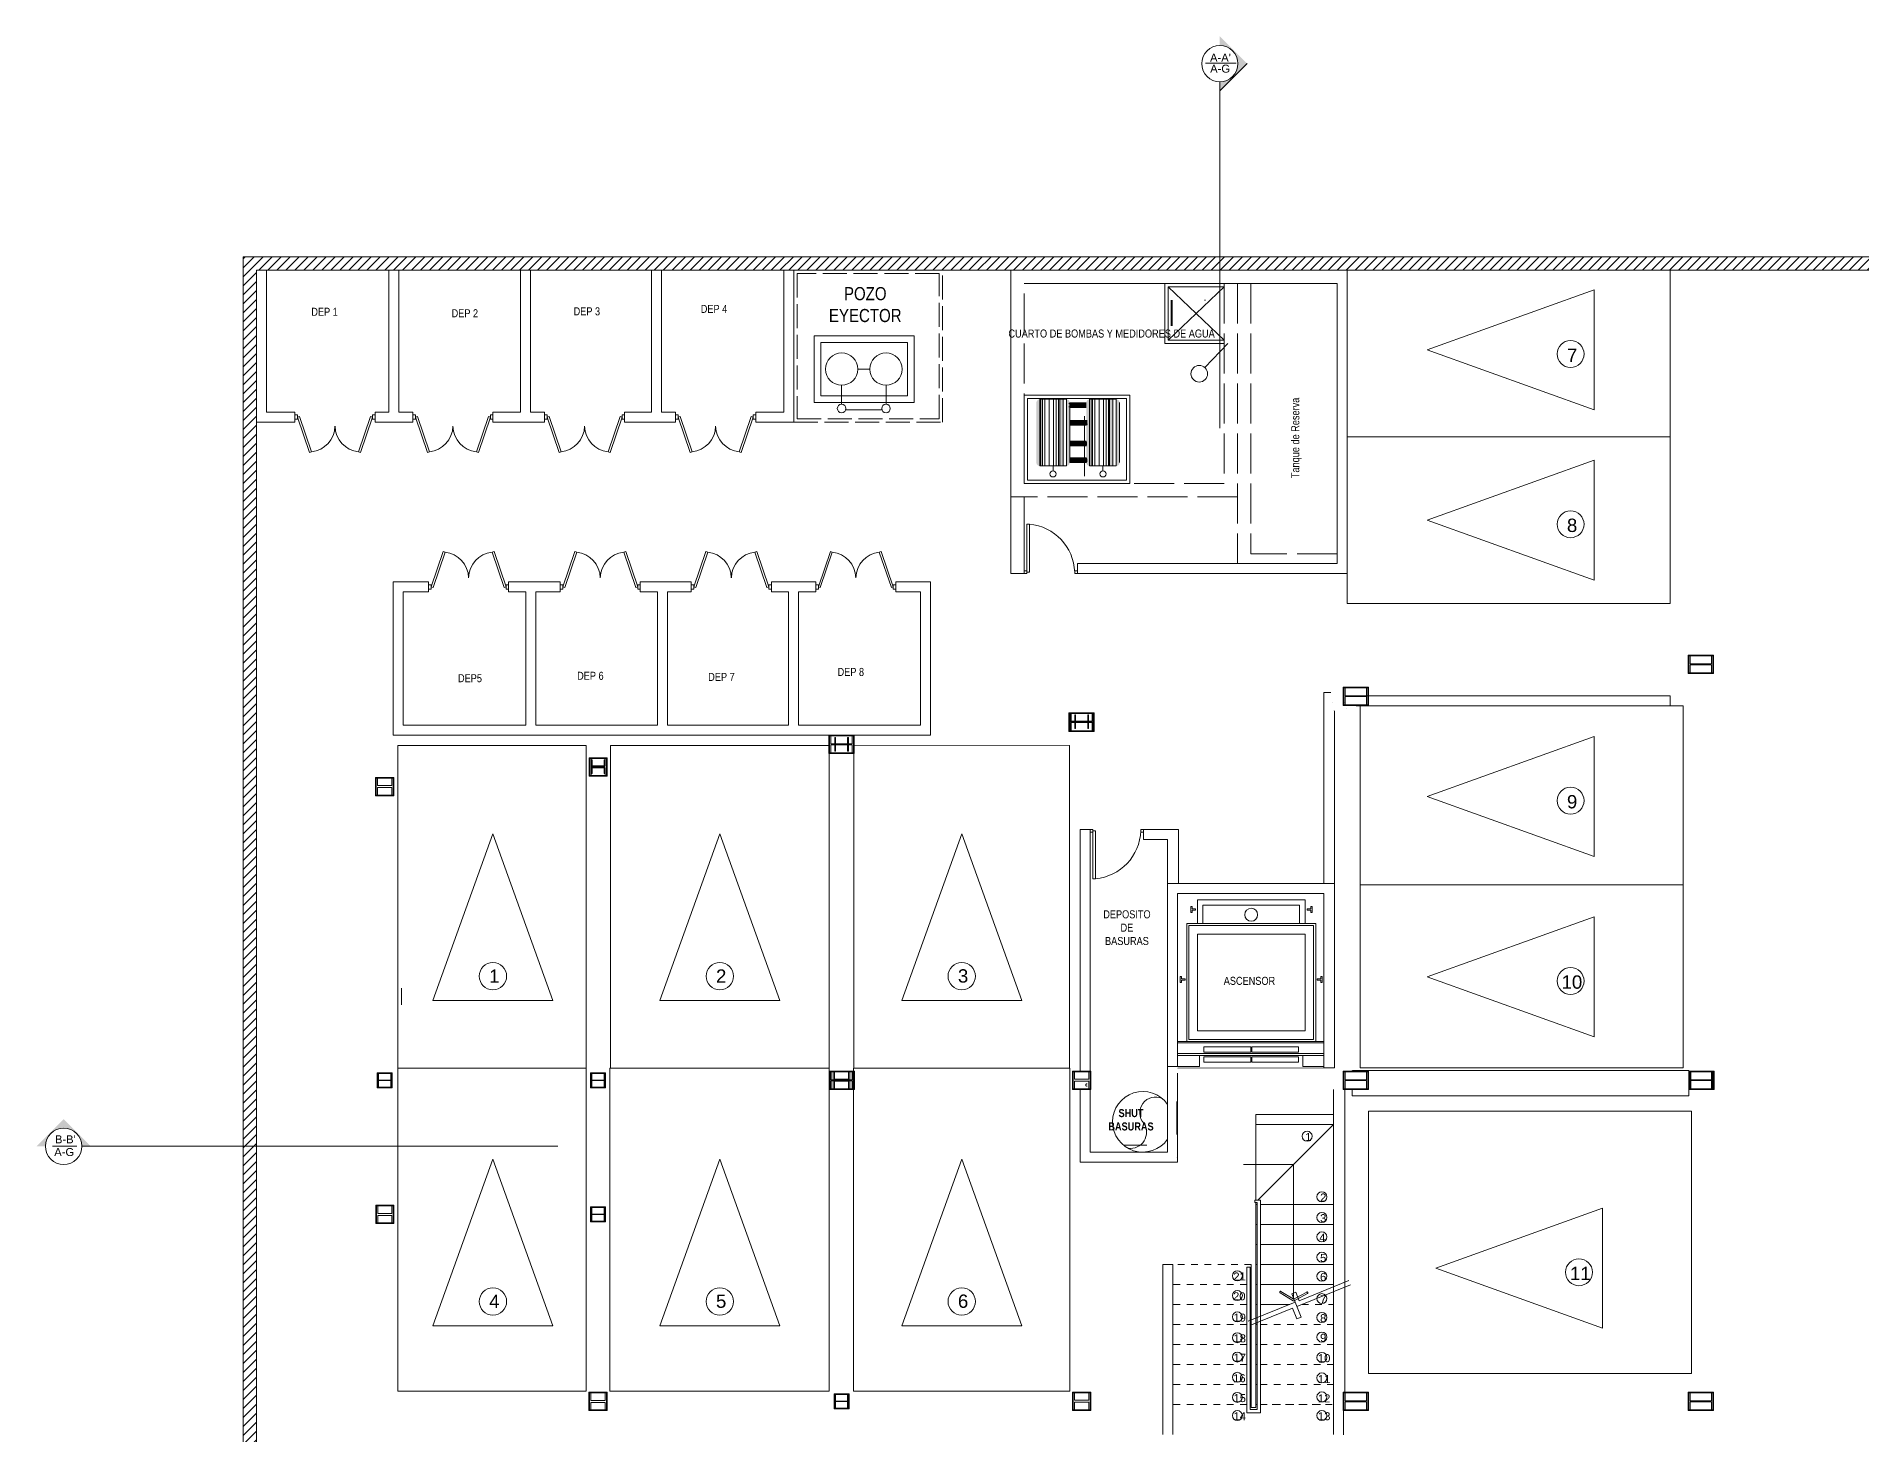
# Model space of a CAD drawing. Extents: x 1270 to 1442, y 932 to 1016.
# Drawn here: x 1274.39 to 1301.75, y 995.32 to 1016.29 of the extents above; entities that cross this region are included whole.
import ezdxf

# ---------------------------------------------------------------- set-up
doc = ezdxf.new("R2010")
doc.units = 0
doc.header["$MEASUREMENT"] = 0
doc.linetypes.add('ACAD_ISO02W100', pattern=[15, 12, -3])
doc.linetypes.add('HIDDEN2', pattern=[4.7625, 3.175, -1.5875])
for name, color, linetype, lineweight in [('arquitecturapasito', 252, 'Continuous', 5), ('estructural', 201, 'Continuous', 15), ('puertas', 34, 'Continuous', 9)]:
    doc.layers.add(name, color=color, linetype=linetype, lineweight=lineweight)
doc.styles.get("Standard").update_dxf_attribs({"font": 'arial.ttf'})

# ---------------------------------------------------------------- blocks, each defined once
blk = doc.blocks.new('A$C1977046D')
for points in [[(0.583, 0.135), (0.606, 0.037), (0.654, 0.049), (0.591, 0.317), (0.64, 0.328), (0.669, 0.206)], [(1.173, 0.274), (0.631, 0.146)], [(1.161, 0.322), (0.669, 0.206)], [(0.62, 0.195), (0, 0.049)], [(0.583, 0.135), (0.011, 0)]]:
    blk.add_lwpolyline(points)
blk = doc.blocks.new('PUERTA2')
for p, q in [((-0.1, 0.925), (-0.05, 0.925)), ((-0.1, 0.025), (-0.1, 0.925)), ((-0.05, 0.925), (-0.05, 0.025)), ((-0.05, 0.025), (-0.05, 0.925)), ((-1, 0.05), (-0.95, 0.05)), ((-1, 0), (-1, 0.05)), ((-0.95, 0), (-1, 0)), ((-0.95, 0.05), (-0.95, 0.025)), ((-0.95, 0.025), (-0.95, 0)), ((-0.05, 0.025), (-0.1, 0.025)), ((-0.05, 0.05), (0, 0.05)), ((-0.05, 0), (-0.05, 0.05)), ((0, 0), (-0.05, 0)), ((0, 0.05), (0, 0.025)), ((0, 0.025), (0, 0))]:
    blk.add_line(p, q)
blk.add_arc((-0.011, -0.011), 0.94, 95.4546, 177.8185)
blk = doc.blocks.new('pi')
at = {"layer": 'puertas'}
for p, q in [((1300.377, 1044.61), (1300.405, 1044.62)), ((1300.377, 1044.61), (1300.557, 1044.079)), ((1300.405, 1044.62), (1300.586, 1044.089)), ((1301.29, 1044.089), (1301.471, 1044.62)), ((1301.319, 1044.079), (1301.499, 1044.61)), ((1301.499, 1044.61), (1301.471, 1044.62)), ((1301.471, 1044.62), (1301.499, 1044.61)), ((1300.557, 1044.079), (1300.586, 1044.089)), ((1301.29, 1044.089), (1301.319, 1044.079))]:
    blk.add_line(p, q, dxfattribs=at)
for points in [[(1300.338, 1044.641), (1300.377, 1044.641), (1300.377, 1044.58), (1300.338, 1044.58)], [(1301.499, 1044.641), (1301.538, 1044.641), (1301.538, 1044.58), (1301.499, 1044.58)]]:
    blk.add_lwpolyline(points, close=True, dxfattribs=at)
for centre, start, end in [((1300.544, 1044.481), 276.1123, 358.675), ((1301.332, 1044.481), 181.325, 263.8877)]:
    blk.add_arc(centre, 0.394, start, end, dxfattribs=at)
blk = doc.blocks.new('columna25')
at = {"layer": 'estructural'}
for p, q in [((-0.254, 0.2529), (0, 0.2529)), ((-0.254, 0.2331), (-0.254, 0.2529)), ((-0.142, 0.2331), (-0.254, 0.2331)), ((-0.254, 0), (-0.254, 0.0198)), ((-0.254, 0.0198), (-0.142, 0.0198)), ((0, 0), (-0.254, 0)), ((-0.142, 0.2331), (-0.142, 0.0198)), ((0, 0.2331), (-0.112, 0.2331)), ((-0.112, 0.2331), (-0.112, 0.0198)), ((-0.112, 0.0198), (0, 0.0198)), ((0, 0.2529), (0, 0.2331)), ((0, 0.0198), (0, 0))]:
    blk.add_line(p, q, dxfattribs=at)
blk = doc.blocks.new('columna')
at = {"layer": 'estructural'}
for p, q in [((-0.256, 0.36), (0, 0.36)), ((-0.256, 0.34), (-0.256, 0.36)), ((-0.134, 0.34), (-0.256, 0.34)), ((-0.134, 0.36), (-0.134, 0.36)), ((-0.134, 0.34), (-0.134, 0.02)), ((-0.122, 0.36), (-0.122, 0.36)), ((0, 0.34), (-0.122, 0.34)), ((-0.122, 0.34), (-0.122, 0.02)), ((0, 0.36), (0, 0.34)), ((-0.134, 0.02), (-0.256, 0.02)), ((-0.256, 0.02), (-0.256, 0)), ((-0.256, 0), (0, 0)), ((-0.134, 0), (-0.134, 0)), ((0, 0.02), (-0.122, 0.02)), ((-0.122, 0), (-0.122, 0)), ((0, 0), (0, 0.02))]:
    blk.add_line(p, q, dxfattribs=at)
blk = doc.blocks.new('iiiiiiiiiiiii')
at = {"layer": 'estructural'}
for p, q in [((0.0101, 0.105), (0.0101, 0.204)), ((0.0101, 0.105), (0.19299, 0.105)), ((0.0101, 0), (0.0101, 0.099)), ((0.0101, 0.099), (0.19299, 0.099)), ((0.19299, 0.204), (0.19299, 0.105)), ((0.19299, 0.099), (0.19299, 0))]:
    blk.add_line(p, q, dxfattribs=at)
blk.add_lwpolyline([(0, 0.204), (0.204, 0.204), (0.204, 0), (0, 0)], close=True, dxfattribs=at)
blk = doc.blocks.new('jhuji')
at = {"layer": 'estructural'}
for p, q in [((-0.204, 0), (-0.204, -0.204)), ((-0.204, 0), (-0.1939, 0)), ((-0.1939, -0.099), (-0.1939, 0)), ((-0.01101, 0), (-0.01101, -0.099)), ((-0.01101, 0), (0, 0)), ((0, 0), (0, -0.204)), ((-0.204, -0.204), (-0.1939, -0.204)), ((-0.1939, -0.099), (-0.01101, -0.099)), ((-0.1939, -0.204), (-0.1939, -0.105)), ((-0.1939, -0.105), (-0.01101, -0.105)), ((-0.01101, -0.105), (-0.01101, -0.204)), ((-0.01101, -0.204), (0, -0.204))]:
    blk.add_line(p, q, dxfattribs=at)

msp = doc.modelspace()

# ---------------------------------------------------------------- hatches: boundary and pattern name
at = {"layer": 'arquitecturapasito', "ltscale": 6}
for points in [[(1292.127, 1016.154), (1292.127, 1016.29), (1292.535, 1015.882), (1292.127, 1015.474), (1292.127, 1015.61, 1)], [(1274.522, 999.642), (1274.386, 999.642), (1274.793, 1000.05), (1275.201, 999.642), (1275.065, 999.642, 1)]]:
    msp.add_hatch(color=252, dxfattribs=at).paths.add_polyline_path(points)
at = {"layer": 'arquitecturapasito'}
h = msp.add_hatch(dxfattribs=at)
h.set_pattern_fill('ANSI31', color=252, scale=0.03, style=0)
h.set_pattern_definition([(45, (562.36143, -117.4603), (-0.067351921, 0.067351921), [])])
h.paths.add_polyline_path([(1308.45, 1012.986), (1277.482, 1012.986), (1277.482, 1010.154), (1277.482, 1004.718), (1277.482, 990.563), (1299.336, 990.563), (1313.352, 990.563), (1313.352, 1007.632, 0.387418)])
h.paths.add_polyline_path([(1308.441, 1012.786, -0.386911), (1313.152, 1007.632), (1313.152, 990.763), (1299.336, 990.763), (1277.682, 990.763), (1277.682, 1004.718), (1277.682, 1010.154), (1277.682, 1012.786)], flags=16)
at = {"layer": 'arquitecturapasito', "linetype": 'ByBlock', "ltscale": 0.03}
h = msp.add_hatch(color=252, dxfattribs=at)
h.paths.add_polyline_path([(1289.426, 1010.847, 0.414214), (1289.376, 1010.797), (1289.376, 1010.184), (1289.426, 1010.184)])
h.paths.add_polyline_path([(1289.426, 1010.184), (1289.376, 1010.184), (1289.376, 1009.984), (1289.426, 1009.984)])
h.paths.add_polyline_path([(1289.426, 1009.984), (1289.376, 1009.984), (1289.376, 1009.897, 0.414214), (1289.426, 1009.847)])
h.paths.add_polyline_path([(1289.726, 1010.184), (1289.776, 1010.184), (1289.776, 1010.847), (1289.726, 1010.847)])
h.paths.add_polyline_path([(1289.776, 1010.184), (1289.726, 1010.184), (1289.726, 1009.984), (1289.776, 1009.984)])
h.paths.add_polyline_path([(1289.776, 1009.984), (1289.726, 1009.984), (1289.726, 1009.847), (1289.776, 1009.847)])
h.paths.add_polyline_path([(1289.826, 1010.184), (1289.876, 1010.184), (1289.876, 1010.797, 0.414214), (1289.826, 1010.847)])
h.paths.add_polyline_path([(1289.876, 1010.184), (1289.826, 1010.184), (1289.826, 1009.984), (1289.876, 1009.984)])
h.paths.add_polyline_path([(1289.826, 1009.847, 0.414214), (1289.876, 1009.897), (1289.876, 1009.984), (1289.826, 1009.984)])
h.paths.add_polyline_path([(1290.175, 1010.847, 0.414214), (1290.125, 1010.797), (1290.125, 1010.184), (1290.175, 1010.184)])
h.paths.add_polyline_path([(1290.175, 1010.184), (1290.125, 1010.184), (1290.125, 1009.984), (1290.175, 1009.984)])
h.paths.add_polyline_path([(1290.175, 1009.984), (1290.125, 1009.984), (1290.125, 1009.897, 0.414214), (1290.175, 1009.847)])
h.paths.add_polyline_path([(1290.525, 1010.847), (1290.475, 1010.847), (1290.475, 1010.184), (1290.525, 1010.184)])
h.paths.add_polyline_path([(1290.525, 1010.184), (1290.475, 1010.184), (1290.475, 1009.984), (1290.525, 1009.984)])
h.paths.add_polyline_path([(1290.525, 1009.984), (1290.475, 1009.984), (1290.475, 1009.847), (1290.525, 1009.847)])
h.paths.add_polyline_path([(1290.625, 1010.797, 0.414214), (1290.575, 1010.847), (1290.575, 1010.184), (1290.625, 1010.184)])
h.paths.add_polyline_path([(1290.625, 1010.184), (1290.575, 1010.184), (1290.575, 1009.984), (1290.625, 1009.984)])
h.paths.add_polyline_path([(1290.625, 1009.984), (1290.575, 1009.984), (1290.575, 1009.847, 0.414214), (1290.625, 1009.897)])

# ---------------------------------------------------------------- linework, layer by layer
at = {"layer": 'arquitecturapasito', "color": 252, "ltscale": 6}
for p, q in [((1292.37, 1015.891), (1291.913, 1015.891)), ((1292.535, 1015.882), (1292.127, 1015.474)), ((1292.127, 1015.61), (1292.127, 1010.416)), ((1286.518, 1010.691), (1287.061, 1010.691)), ((1282.202, 999.642), (1275.065, 999.642))]:
    msp.add_line(p, q, dxfattribs=at)
at = {"layer": 'arquitecturapasito', "color": 252}
for p, q in [((1277.832, 1012.786), (1277.832, 1010.655)), ((1279.67, 1010.655), (1279.67, 1012.786)), ((1279.82, 1010.655), (1279.82, 1012.786)), ((1281.644, 1010.655), (1281.644, 1012.786)), ((1281.794, 1010.655), (1281.794, 1012.786)), ((1283.608, 1010.655), (1283.608, 1012.786)), ((1283.758, 1010.655), (1283.758, 1012.786)), ((1285.589, 1010.655), (1285.589, 1012.785)), ((1285.739, 1010.505), (1285.739, 1012.785)), ((1288.993, 1012.786), (1288.992, 1008.236)), ((1288.992, 1012.786), (1294.034, 1012.786)), ((1294.034, 1008.236), (1294.034, 1012.786)), ((1289.192, 1012.586), (1293.884, 1012.586)), ((1293.884, 1008.386), (1293.884, 1012.586)), ((1277.682, 1010.505), (1278.261, 1010.505)), ((1277.832, 1010.655), (1278.261, 1010.655)), ((1278.261, 1010.505), (1278.261, 1010.655)), ((1279.461, 1010.655), (1279.67, 1010.655)), ((1279.461, 1010.505), (1279.461, 1010.655)), ((1279.461, 1010.505), (1280.029, 1010.505)), ((1280.029, 1010.655), (1279.82, 1010.655)), ((1280.029, 1010.505), (1280.029, 1010.655)), ((1281.229, 1010.655), (1281.644, 1010.655)), ((1281.229, 1010.505), (1281.229, 1010.655)), ((1281.229, 1010.505), (1282.003, 1010.505)), ((1281.794, 1010.655), (1282.003, 1010.655)), ((1282.003, 1010.505), (1282.003, 1010.655)), ((1283.608, 1010.655), (1283.203, 1010.655)), ((1283.203, 1010.505), (1283.203, 1010.655)), ((1283.968, 1010.505), (1283.203, 1010.505)), ((1283.758, 1010.655), (1283.968, 1010.655)), ((1283.968, 1010.505), (1283.968, 1010.655)), ((1285.168, 1010.655), (1285.589, 1010.655)), ((1285.168, 1010.505), (1285.168, 1010.655)), ((1285.168, 1010.505), (1285.739, 1010.505)), ((1289.191, 1009.386), (1289.191, 1008.236)), ((1289.991, 1008.386), (1293.884, 1008.386)), ((1289.991, 1008.236), (1289.991, 1008.386)), ((1279.734, 1008.107), (1280.264, 1008.107)), ((1279.734, 1008.107), (1279.734, 1005.808)), ((1280.264, 1008.107), (1280.264, 1007.957)), ((1281.464, 1008.107), (1282.238, 1008.107)), ((1281.464, 1008.107), (1281.464, 1007.957)), ((1282.238, 1007.957), (1282.238, 1008.107)), ((1283.438, 1008.107), (1284.203, 1008.107)), ((1283.438, 1008.107), (1283.438, 1007.957)), ((1284.203, 1008.107), (1284.203, 1007.957)), ((1285.661, 1008.107), (1285.403, 1008.107)), ((1285.403, 1008.107), (1285.403, 1007.957)), ((1285.661, 1008.107), (1285.811, 1008.107)), ((1285.811, 1008.107), (1286.069, 1008.107)), ((1286.069, 1008.107), (1286.069, 1007.957)), ((1287.269, 1008.107), (1287.791, 1008.107)), ((1287.269, 1008.107), (1287.269, 1007.957)), ((1287.791, 1008.107), (1287.791, 1005.808)), ((1288.992, 1008.236), (1289.191, 1008.236)), ((1289.991, 1008.236), (1294.034, 1008.236)), ((1279.884, 1005.958), (1279.884, 1007.957)), ((1279.884, 1007.957), (1280.264, 1007.957)), ((1281.464, 1007.957), (1281.722, 1007.957)), ((1281.722, 1007.957), (1281.722, 1005.958)), ((1281.872, 1007.957), (1281.872, 1005.958)), ((1281.872, 1007.957), (1282.238, 1007.957)), ((1283.438, 1007.957), (1283.696, 1007.957)), ((1283.438, 1007.957), (1283.696, 1007.957)), ((1283.696, 1007.957), (1283.696, 1005.958)), ((1283.846, 1007.957), (1283.846, 1005.958)), ((1283.846, 1007.957), (1284.203, 1007.957)), ((1285.403, 1007.957), (1285.661, 1007.957)), ((1285.661, 1007.957), (1285.661, 1005.958)), ((1285.811, 1007.957), (1285.811, 1005.958)), ((1286.069, 1007.957), (1285.811, 1007.957)), ((1287.269, 1007.957), (1287.641, 1007.957)), ((1287.641, 1007.957), (1287.641, 1005.958)), ((1293.688, 1003.583), (1293.688, 1006.45)), ((1293.793, 1006.45), (1293.688, 1006.45)), ((1294.173, 1006.4), (1298.877, 1006.4)), ((1298.877, 1006.25), (1298.877, 1006.4)), ((1289.965, 1006.015), (1289.965, 1006.114)), ((1289.965, 1006.015), (1289.965, 1006.114)), ((1290.147, 1006.114), (1290.147, 1006.015)), ((1290.147, 1006.114), (1290.147, 1006.015)), ((1293.838, 1006.185), (1293.838, 1006.185)), ((1293.848, 1003.583), (1293.848, 1006.175)), ((1294.027, 1006.202), (1294.027, 1006.202)), ((1294.173, 1006.25), (1298.877, 1006.25)), ((1281.722, 1005.958), (1279.884, 1005.958)), ((1283.696, 1005.958), (1281.872, 1005.958)), ((1285.661, 1005.958), (1283.846, 1005.958)), ((1287.641, 1005.958), (1285.811, 1005.958)), ((1289.965, 1006.015), (1290.147, 1006.015)), ((1289.965, 1005.91), (1289.965, 1006.009)), ((1289.965, 1005.91), (1289.965, 1006.009)), ((1289.965, 1006.009), (1290.147, 1006.009)), ((1290.147, 1006.009), (1290.147, 1005.91)), ((1290.147, 1006.009), (1290.147, 1005.91)), ((1287.791, 1005.808), (1279.734, 1005.808)), ((1287.791, 1005.808), (1281.715, 1005.808)), ((1286.364, 1005.772), (1286.364, 1005.673)), ((1286.364, 1005.772), (1286.364, 1005.673)), ((1286.364, 1005.673), (1286.547, 1005.673)), ((1286.364, 1005.568), (1286.364, 1005.667)), ((1286.364, 1005.568), (1286.364, 1005.667)), ((1286.364, 1005.667), (1286.547, 1005.667)), ((1286.547, 1005.673), (1286.547, 1005.772)), ((1286.547, 1005.673), (1286.547, 1005.772)), ((1286.547, 1005.667), (1286.547, 1005.568)), ((1286.547, 1005.667), (1286.547, 1005.568)), ((1286.558, 1005.772), (1286.558, 1005.568)), ((1286.642, 1005.648), (1286.642, 1005.648)), ((1286.642, 1005.637), (1286.642, 1005.637)), ((1282.715, 1005.338), (1282.715, 1005.437)), ((1282.715, 1005.338), (1282.897, 1005.338)), ((1282.715, 1005.233), (1282.715, 1005.332)), ((1282.715, 1005.332), (1282.897, 1005.332)), ((1282.897, 1005.437), (1282.897, 1005.338)), ((1282.897, 1005.332), (1282.897, 1005.233)), ((1290.032, 1000.769), (1290.032, 1004.394)), ((1290.182, 1004.394), (1290.032, 1004.394)), ((1290.182, 1000.769), (1290.182, 1004.394)), ((1290.942, 1004.384), (1290.942, 1004.384)), ((1291.509, 1004.393), (1290.982, 1004.394)), ((1290.982, 1004.394), (1290.982, 1004.244)), ((1291.343, 1004.243), (1290.982, 1004.244)), ((1291.343, 999.555), (1291.343, 1004.244)), ((1291.509, 1003.583), (1291.509, 1004.393)), ((1293.838, 1003.583), (1291.343, 1003.583)), ((1291.493, 1003.433), (1291.493, 1000.841)), ((1293.688, 1003.433), (1291.493, 1003.433)), ((1293.688, 1000.819), (1293.688, 1003.433)), ((1293.848, 1000.819), (1293.848, 1003.583)), ((1291.711, 1003.237), (1291.691, 1003.237)), ((1291.691, 1003.237), (1291.691, 1003.148)), ((1291.711, 1003.148), (1291.691, 1003.148)), ((1291.711, 1003.203), (1291.711, 1003.237)), ((1291.764, 1003.203), (1291.711, 1003.203)), ((1291.764, 1003.182), (1291.711, 1003.182)), ((1291.711, 1003.182), (1291.711, 1003.148)), ((1291.764, 1003.182), (1291.764, 1003.203)), ((1293.435, 1003.182), (1293.435, 1003.203)), ((1293.435, 1003.203), (1293.489, 1003.203)), ((1293.435, 1003.182), (1293.489, 1003.182)), ((1293.489, 1003.203), (1293.489, 1003.237)), ((1293.489, 1003.237), (1293.509, 1003.237)), ((1293.489, 1003.182), (1293.489, 1003.148)), ((1293.489, 1003.148), (1293.509, 1003.148)), ((1293.509, 1003.237), (1293.509, 1003.148)), ((1279.857, 1002.013), (1279.857, 1001.762)), ((1291.554, 1002.187), (1291.534, 1002.187)), ((1291.534, 1002.187), (1291.534, 1002.099)), ((1291.554, 1002.099), (1291.534, 1002.099)), ((1291.554, 1002.154), (1291.554, 1002.187)), ((1291.608, 1002.154), (1291.554, 1002.154)), ((1291.608, 1002.133), (1291.554, 1002.133)), ((1291.554, 1002.133), (1291.554, 1002.099)), ((1291.608, 1002.133), (1291.608, 1002.154)), ((1293.587, 1002.154), (1293.641, 1002.154)), ((1293.587, 1002.133), (1293.587, 1002.154)), ((1293.587, 1002.133), (1293.641, 1002.133)), ((1293.641, 1002.154), (1293.641, 1002.187)), ((1293.641, 1002.187), (1293.661, 1002.187)), ((1293.641, 1002.133), (1293.641, 1002.099)), ((1293.641, 1002.099), (1293.661, 1002.099)), ((1293.661, 1002.187), (1293.661, 1002.099)), ((1291.493, 1001.035), (1291.493, 1001.196)), ((1293.686, 1001.035), (1293.686, 1001.196)), ((1291.493, 1000.841), (1291.493, 1001.003)), ((1291.493, 1000.841), (1291.493, 1001.003)), ((1291.824, 1000.905), (1291.824, 1001.003)), ((1291.824, 1001.003), (1291.824, 1000.841)), ((1293.372, 1000.841), (1293.372, 1001.003)), ((1293.686, 1000.841), (1293.686, 1001.003)), ((1293.686, 1000.841), (1293.686, 1001.003)), ((1279.709, 1000.735), (1279.709, 1000.531)), ((1279.709, 1000.735), (1279.709, 1000.531)), ((1291.493, 1000.841), (1291.343, 1000.841)), ((1291.492, 999.405), (1291.492, 1000.738)), ((1293.848, 1000.819), (1291.499, 1000.816)), ((1293.691, 1000.819), (1293.688, 1000.819)), ((1293.688, 1000.819), (1293.838, 1000.819)), ((1294.113, 1000.771), (1294.113, 1000.781)), ((1299.16, 1000.781), (1294.114, 1000.781)), ((1299.16, 1000.771), (1299.16, 1000.781)), ((1279.698, 1000.531), (1279.709, 1000.531)), ((1279.698, 1000.531), (1279.709, 1000.531)), ((1290.032, 999.405), (1290.032, 1000.495)), ((1290.182, 999.555), (1290.182, 1000.495)), ((1293.833, 1000.495), (1293.833, 995.953)), ((1293.999, 1000.495), (1293.999, 995.953)), ((1294.113, 1000.495), (1294.113, 1000.4)), ((1299.16, 1000.4), (1294.113, 1000.4)), ((1299.16, 1000.495), (1299.16, 1000.4)), ((1291.481, 1000.315), (1291.481, 999.819)), ((1293.833, 1000.119), (1292.669, 1000.119)), ((1292.669, 999.969), (1292.669, 1000.119)), ((1292.669, 998.835), (1292.669, 999.969)), ((1293.833, 999.969), (1292.669, 999.969)), ((1292.699, 998.835), (1293.833, 999.969)), ((1293.833, 995.953), (1293.833, 999.969)), ((1291.343, 999.555), (1290.182, 999.555)), ((1290.032, 999.405), (1291.492, 999.405)), ((1291.482, 999.468), (1291.482, 999.468)), ((1291.492, 999.478), (1291.492, 999.478)), ((1293.233, 999.369), (1292.483, 999.369)), ((1293.233, 999.369), (1293.233, 997.351)), ((1292.738, 998.835), (1292.654, 998.835)), ((1292.654, 998.835), (1292.654, 998.8)), ((1292.688, 998.8), (1292.654, 998.8)), ((1292.669, 995.723), (1292.669, 998.8)), ((1292.669, 998.769), (1292.688, 998.769)), ((1292.688, 995.695), (1292.688, 998.8)), ((1292.738, 995.645), (1292.738, 998.835)), ((1292.738, 998.769), (1293.833, 998.769)), ((1292.688, 998.469), (1292.669, 998.469)), ((1292.738, 998.469), (1293.833, 998.469)), ((1292.738, 998.469), (1293.833, 998.469)), ((1292.738, 998.469), (1293.833, 998.469)), ((1293.833, 998.469), (1292.738, 998.469)), ((1292.669, 998.169), (1292.688, 998.169)), ((1292.738, 998.169), (1293.833, 998.169)), ((1291.421, 997.869), (1291.271, 997.869)), ((1292.53, 995.645), (1292.53, 997.829)), ((1292.58, 997.829), (1292.53, 997.829)), ((1292.58, 995.695), (1292.58, 997.829)), ((1292.598, 995.723), (1292.598, 997.869)), ((1292.669, 997.869), (1292.688, 997.869)), ((1292.738, 997.869), (1293.833, 997.869)), ((1292.669, 997.569), (1292.688, 997.569)), ((1292.738, 997.569), (1293.833, 997.569)), ((1292.669, 997.269), (1292.688, 997.269)), ((1292.738, 997.269), (1293.175, 997.269)), ((1292.669, 996.969), (1292.688, 996.969)), ((1292.669, 996.669), (1292.688, 996.669)), ((1292.669, 996.369), (1292.688, 996.369)), ((1292.598, 996.069), (1292.58, 996.069)), ((1292.669, 996.069), (1292.688, 996.069)), ((1292.669, 996.069), (1292.688, 996.069)), ((1292.58, 995.769), (1292.598, 995.769)), ((1292.688, 995.695), (1292.58, 995.695)), ((1292.598, 995.723), (1292.669, 995.723)), ((1292.669, 995.769), (1292.688, 995.769)), ((1292.669, 995.769), (1292.688, 995.769)), ((1292.669, 995.769), (1292.688, 995.769)), ((1292.669, 995.769), (1292.688, 995.769)), ((1292.738, 995.645), (1292.53, 995.645)), ((1293.983, 995.314), (1293.983, 995.678))]:
    msp.add_line(p, q, dxfattribs=at)
at = {"layer": 'arquitecturapasito', "color": 252, "linetype": 'ACAD_ISO02W100', "ltscale": 0.03}
msp.add_line((1285.789, 1012.735), (1285.789, 1010.555), dxfattribs=at)
at = {"layer": 'arquitecturapasito', "color": 252, "linetype": 'ACAD_ISO02W100', "ltscale": 0.05}
for p, q in [((1289.192, 1009.586), (1289.193, 1012.586)), ((1289.192, 1012.586), (1292.192, 1012.586)), ((1292.192, 1012.586), (1292.192, 1009.586)), ((1292.392, 1012.586), (1292.392, 1008.386)), ((1292.592, 1012.586), (1292.592, 1008.527)), ((1292.392, 1009.386), (1288.992, 1009.386)), ((1292.192, 1009.586), (1289.192, 1009.586)), ((1293.884, 1008.527), (1292.592, 1008.527))]:
    msp.add_line(p, q, dxfattribs=at)
at = {"layer": 'arquitecturapasito', "color": 252, "linetype": 'ByBlock'}
for p, q in [((1292.192, 1012.586), (1291.3, 1012.586)), ((1291.3, 1012.586), (1291.3, 1011.685)), ((1292.192, 1012.536), (1291.35, 1012.536)), ((1291.35, 1012.536), (1291.35, 1011.735)), ((1292.192, 1012.536), (1291.35, 1011.735)), ((1291.35, 1012.536), (1292.192, 1011.735)), ((1291.397, 1011.947), (1291.397, 1012.333)), ((1291.414, 1012.333), (1291.414, 1011.947)), ((1291.914, 1012.333), (1291.897, 1012.333)), ((1291.3, 1011.685), (1292.192, 1011.685)), ((1291.35, 1011.735), (1292.192, 1011.735)), ((1292.246, 1011.685), (1291.904, 1011.322)), ((1289.445, 1009.847), (1289.445, 1010.847)), ((1289.468, 1009.847), (1289.468, 1010.847)), ((1289.502, 1009.847), (1289.502, 1010.847)), ((1289.568, 1009.847), (1289.568, 1010.847)), ((1289.634, 1009.847), (1289.634, 1010.847)), ((1289.674, 1009.847), (1289.674, 1010.847)), ((1289.706, 1009.847), (1289.706, 1010.847)), ((1290.125, 1010.784), (1289.863, 1010.784)), ((1290.125, 1010.789), (1289.872, 1010.789)), ((1290.125, 1010.777), (1289.873, 1010.777)), ((1290.125, 1010.765), (1289.874, 1010.765)), ((1290.125, 1010.751), (1289.874, 1010.751)), ((1290.125, 1010.738), (1289.874, 1010.738)), ((1290.125, 1010.793), (1289.876, 1010.793)), ((1290.196, 1009.847), (1290.196, 1010.847)), ((1290.22, 1009.847), (1290.22, 1010.847)), ((1290.253, 1009.847), (1290.253, 1010.847)), ((1290.32, 1009.847), (1290.32, 1010.847)), ((1290.385, 1009.847), (1290.385, 1010.847)), ((1290.425, 1009.847), (1290.425, 1010.847)), ((1290.458, 1009.847), (1290.458, 1010.847)), ((1290.125, 1010.732), (1289.863, 1010.732)), ((1290.125, 1010.728), (1289.872, 1010.728)), ((1290.125, 1010.723), (1289.876, 1010.723)), ((1290.125, 1010.531), (1289.876, 1010.531)), ((1290.139, 1010.527), (1289.876, 1010.527)), ((1290.129, 1010.522), (1289.876, 1010.522)), ((1290.139, 1010.515), (1289.876, 1010.515)), ((1290.14, 1010.503), (1289.876, 1010.503)), ((1290.14, 1010.489), (1289.876, 1010.489)), ((1290.141, 1010.476), (1289.876, 1010.476)), ((1290.129, 1010.47), (1289.876, 1010.47)), ((1290.139, 1010.466), (1289.876, 1010.466)), ((1290.125, 1010.207), (1289.871, 1010.207)), ((1290.125, 1010.461), (1289.876, 1010.461)), ((1290.125, 1010.217), (1289.876, 1010.217)), ((1290.13, 1010.212), (1289.876, 1010.212)), ((1290.131, 1010.2), (1289.876, 1010.2)), ((1290.125, 1010.155), (1289.871, 1010.155)), ((1290.132, 1010.188), (1289.876, 1010.188)), ((1290.132, 1010.174), (1289.876, 1010.174)), ((1290.132, 1010.162), (1289.876, 1010.162)), ((1290.13, 1010.151), (1289.876, 1010.151)), ((1290.125, 1010.147), (1289.876, 1010.147)), ((1290.125, 1009.967), (1289.876, 1009.967)), ((1290.135, 1009.963), (1289.876, 1009.963)), ((1290.125, 1009.958), (1289.876, 1009.958)), ((1290.136, 1009.951), (1289.876, 1009.951)), ((1290.137, 1009.939), (1289.876, 1009.939)), ((1290.137, 1009.925), (1289.876, 1009.925)), ((1289.626, 1009.847), (1289.626, 1009.774)), ((1290.137, 1009.913), (1289.876, 1009.913)), ((1290.125, 1009.906), (1289.876, 1009.906)), ((1290.135, 1009.902), (1289.876, 1009.902)), ((1290.125, 1009.897), (1289.876, 1009.897)), ((1290.125, 1009.897), (1289.876, 1009.897)), ((1290.375, 1009.847), (1290.375, 1009.774))]:
    msp.add_line(p, q, dxfattribs=at)
at = {"layer": 'arquitecturapasito', "color": 252, "ltscale": 0.001}
for p, q in [((1286.046, 1010.801), (1286.046, 1011.801)), ((1286.046, 1011.801), (1287.546, 1011.801)), ((1286.146, 1010.901), (1286.146, 1011.701)), ((1286.146, 1011.701), (1287.446, 1011.701)), ((1287.446, 1011.701), (1287.446, 1010.901)), ((1287.546, 1011.801), (1287.546, 1010.801)), ((1286.88, 1011.3), (1286.699, 1011.3)), ((1286.457, 1011.058), (1286.457, 1010.775)), ((1287.122, 1011.058), (1287.122, 1010.775)), ((1287.546, 1010.801), (1286.046, 1010.801)), ((1287.446, 1010.901), (1286.146, 1010.901))]:
    msp.add_line(p, q, dxfattribs=at)
at = {"layer": 'arquitecturapasito', "color": 252, "linetype": 'ByBlock', "ltscale": 0.03}
for p, q in [((1289.426, 1010.847), (1289.426, 1009.847)), ((1289.826, 1010.847), (1289.426, 1010.847)), ((1289.726, 1009.847), (1289.726, 1010.847)), ((1289.776, 1009.847), (1289.776, 1010.847)), ((1289.826, 1009.847), (1289.826, 1010.847)), ((1289.876, 1009.897), (1289.876, 1010.797)), ((1290.175, 1009.847), (1290.175, 1010.847)), ((1290.575, 1010.847), (1290.175, 1010.847)), ((1290.475, 1009.847), (1290.475, 1010.847)), ((1290.525, 1009.847), (1290.525, 1010.847)), ((1290.575, 1009.847), (1290.575, 1010.847)), ((1290.625, 1009.897), (1290.625, 1010.797)), ((1290.096, 1010.594), (1290.096, 1009.694)), ((1289.426, 1009.847), (1289.826, 1009.847)), ((1290.175, 1009.847), (1290.575, 1009.847))]:
    msp.add_line(p, q, dxfattribs=at)
at = {"layer": 'arquitecturapasito', "color": 252, "ltscale": 0.05}
for p, q in [((1293.816, 1006.297), (1293.816, 1006.297)), ((1293.997, 1006.297), (1293.997, 1006.297))]:
    msp.add_line(p, q, dxfattribs=at)
at = {"layer": 'arquitecturapasito', "color": 252, "linetype": 'Continuous'}
msp.add_line((1291.271, 997.869), (1291.271, 995.763), dxfattribs=at)
at = {"layer": 'arquitecturapasito', "color": 252, "linetype": 'Continuous', "ltscale": 0.03}
for p, q in [((1291.421, 997.869), (1291.421, 995.769)), ((1291.271, 995.769), (1291.271, 995.319)), ((1291.421, 995.769), (1291.421, 995.319)), ((1293.833, 995.953), (1293.833, 995.319))]:
    msp.add_line(p, q, dxfattribs=at)
at = {"layer": 'arquitecturapasito', "color": 252, "linetype": 'HIDDEN2', "ltscale": 0.03}
for p, q in [((1292.598, 997.869), (1291.421, 997.869)), ((1292.53, 997.569), (1291.421, 997.569)), ((1292.598, 997.569), (1292.58, 997.569)), ((1292.53, 997.269), (1291.421, 997.269)), ((1292.53, 997.269), (1291.421, 997.269)), ((1292.598, 997.269), (1292.58, 997.269)), ((1293.357, 997.269), (1293.833, 997.269)), ((1292.53, 996.969), (1291.421, 996.969)), ((1292.738, 996.969), (1293.833, 996.969)), ((1292.53, 996.669), (1291.421, 996.669)), ((1292.738, 996.669), (1293.833, 996.669)), ((1292.53, 996.369), (1291.421, 996.369)), ((1292.738, 996.369), (1293.833, 996.369)), ((1292.53, 996.069), (1291.421, 996.069)), ((1292.738, 996.069), (1293.833, 996.069)), ((1292.53, 995.769), (1291.421, 995.769)), ((1293.813, 995.769), (1292.738, 995.769)), ((1292.738, 995.769), (1293.802, 995.769))]:
    msp.add_line(p, q, dxfattribs=at)
at = {"layer": 'arquitecturapasito', "color": 252, "ltscale": 0.6}
for p, q in [((1292.598, 995.769), (1292.58, 995.769)), ((1292.688, 995.769), (1292.669, 995.769)), ((1292.688, 995.769), (1292.669, 995.769))]:
    msp.add_line(p, q, dxfattribs=at)
at = {"layer": 'arquitecturapasito', "color": 252}
msp.add_lwpolyline([(1313.352, 1007.632), (1313.352, 990.563), (1299.336, 990.563), (1277.482, 990.563), (1277.482, 1004.718), (1277.482, 1010.154), (1277.482, 1012.986), (1308.45, 1012.986, -0.387418), (1313.352, 1007.632)], format="xyb", dxfattribs=at)
msp.add_lwpolyline([(1313.352, 1007.632), (1313.352, 990.563), (1299.336, 990.563), (1277.482, 990.563), (1277.482, 1004.718), (1277.482, 1010.154), (1277.482, 1012.986), (1308.45, 1012.986, -0.387418), (1313.352, 1007.632)], format="xyb", dxfattribs=at)
msp.add_lwpolyline([(1313.352, 1007.632), (1313.352, 990.563), (1299.336, 990.563), (1277.482, 990.563), (1277.482, 1004.718), (1277.482, 1010.154), (1277.482, 1012.986), (1308.45, 1012.986, -0.387418), (1313.352, 1007.632)], format="xyb", dxfattribs=at)
for points in [[(1313.152, 1007.632), (1313.152, 990.763), (1299.336, 990.763), (1277.682, 990.763), (1277.682, 1004.718), (1277.682, 1010.154), (1277.682, 1012.786), (1308.441, 1012.786, -0.386911)], [(1293.03, 997.444), (1293.227, 997.324, 0.267949), (1293.239, 997.324), (1293.441, 997.434, 0.414214), (1293.446, 997.451), (1293.446, 997.451, 0.414214), (1293.429, 997.456), (1293.24, 997.353, -0.267949), (1293.227, 997.353), (1293.043, 997.465, 0.414214), (1293.026, 997.461), (1293.026, 997.461, 0.414214)]]:
    msp.add_lwpolyline(points, format="xyb", close=True, dxfattribs=at)
at = {"layer": 'arquitecturapasito', "color": 252, "linetype": 'ACAD_ISO02W100', "ltscale": 0.03}
for points in [[(1285.739, 1012.785), (1285.739, 1010.505), (1287.967, 1010.505), (1287.967, 1012.785)], [(1285.789, 1012.735), (1285.789, 1010.555), (1287.917, 1010.555), (1287.917, 1012.735)]]:
    msp.add_lwpolyline(points, close=True, dxfattribs=at)
at = {"layer": 'arquitecturapasito', "color": 252}
for points in [[(1294.034, 1010.286), (1294.034, 1012.786), (1298.877, 1012.786), (1298.877, 1010.286)], [(1295.237, 1011.591), (1297.737, 1010.691), (1297.737, 1012.491)], [(1294.034, 1007.786), (1294.034, 1010.286), (1298.877, 1010.286), (1298.877, 1007.786)], [(1295.237, 1009.036), (1297.737, 1008.136), (1297.737, 1009.936)], [(1299.527, 1006.734), (1299.147, 1006.734), (1299.147, 1007.01), (1299.527, 1007.01)], [(1294.354, 1006.255), (1293.974, 1006.255), (1293.974, 1006.531), (1294.354, 1006.531)], [(1290.245, 1005.866), (1289.865, 1005.866), (1289.865, 1006.142), (1290.245, 1006.142)], [(1294.229, 1003.564), (1294.229, 1006.25), (1299.072, 1006.25), (1299.072, 1003.564)], [(1279.805, 1005.655), (1282.627, 1005.655), (1282.627, 1000.812), (1279.805, 1000.812)], [(1286.272, 1005.655), (1282.992, 1005.655), (1282.992, 1000.812), (1286.272, 1000.812)], [(1286.646, 1005.533), (1286.266, 1005.533), (1286.266, 1005.809), (1286.646, 1005.809)], [(1286.646, 1005.533), (1286.266, 1005.533), (1286.266, 1005.809), (1286.646, 1005.809)], [(1289.871, 1005.655), (1286.64, 1005.657), (1286.64, 1000.813), (1289.871, 1000.813)], [(1295.237, 1004.89), (1297.737, 1003.99), (1297.737, 1005.79)], [(1282.67, 1005.47), (1282.942, 1005.47), (1282.942, 1005.196), (1282.67, 1005.196)], [(1282.67, 1005.47), (1282.942, 1005.47), (1282.942, 1005.196), (1282.67, 1005.196)], [(1279.47, 1005.174), (1279.743, 1005.174), (1279.743, 1004.9), (1279.47, 1004.9)], [(1279.47, 1005.174), (1279.743, 1005.174), (1279.743, 1004.9), (1279.47, 1004.9)], [(1281.229, 1004.328), (1280.329, 1001.828), (1282.129, 1001.828)], [(1284.63, 1004.328), (1283.73, 1001.828), (1285.53, 1001.828)], [(1288.257, 1004.328), (1287.357, 1001.828), (1289.157, 1001.828)], [(1294.229, 1000.817), (1294.229, 1003.564), (1299.072, 1003.564), (1299.072, 1000.817)], [(1295.237, 1002.186), (1297.737, 1001.286), (1297.737, 1003.086)], [(1291.631, 1002.985), (1293.565, 1002.985), (1293.565, 1001.212), (1291.631, 1001.212)], [(1291.663, 1002.953), (1293.533, 1002.953), (1293.533, 1001.244), (1291.663, 1001.244)], [(1291.792, 1002.824), (1293.404, 1002.824), (1293.404, 1001.373), (1291.792, 1001.373)], [(1291.889, 1001.132), (1292.59, 1001.132), (1292.59, 1001.053), (1291.889, 1001.053)], [(1291.889, 1000.905), (1292.59, 1000.905), (1292.59, 1000.985), (1291.889, 1000.985)], [(1293.307, 1001.132), (1292.606, 1001.132), (1292.606, 1001.053), (1293.307, 1001.053)], [(1293.307, 1000.905), (1292.606, 1000.905), (1292.606, 1000.985), (1293.307, 1000.985)], [(1279.495, 1000.745), (1279.719, 1000.745), (1279.719, 1000.521), (1279.495, 1000.521)], [(1279.805, 1000.812), (1282.627, 1000.812), (1282.627, 995.969), (1279.805, 995.969)], [(1282.694, 1000.745), (1282.918, 1000.745), (1282.918, 1000.521), (1282.694, 1000.521)], [(1282.704, 1000.735), (1282.908, 1000.735), (1282.908, 1000.531), (1282.704, 1000.531)], [(1286.272, 1000.812), (1282.982, 1000.812), (1282.982, 995.969), (1286.272, 995.969)], [(1286.651, 1000.494), (1286.271, 1000.494), (1286.271, 1000.77), (1286.651, 1000.77)], [(1289.877, 1000.813), (1286.637, 1000.813), (1286.637, 995.969), (1289.877, 995.969)], [(1290.193, 1000.495), (1289.92, 1000.495), (1289.92, 1000.769), (1290.193, 1000.769)], [(1290.193, 1000.495), (1289.92, 1000.495), (1289.92, 1000.769), (1290.193, 1000.769)], [(1294.354, 1000.495), (1293.974, 1000.495), (1293.974, 1000.771), (1294.354, 1000.771)], [(1299.54, 1000.495), (1299.16, 1000.495), (1299.16, 1000.771), (1299.54, 1000.771)], [(1294.355, 996.235), (1294.355, 1000.168), (1299.198, 1000.168), (1299.2, 996.236)], [(1281.229, 999.448), (1280.329, 996.948), (1282.129, 996.948)], [(1284.63, 999.448), (1283.73, 996.948), (1285.53, 996.948)], [(1288.257, 999.448), (1287.357, 996.948), (1289.157, 996.948)], [(1279.471, 998.758), (1279.744, 998.758), (1279.744, 998.484), (1279.471, 998.484)], [(1279.471, 998.758), (1279.744, 998.758), (1279.744, 998.484), (1279.471, 998.484)], [(1282.694, 998.733), (1282.918, 998.733), (1282.918, 998.509), (1282.694, 998.509)], [(1282.704, 998.723), (1282.908, 998.723), (1282.908, 998.519), (1282.704, 998.519)], [(1295.363, 997.816), (1297.863, 996.916), (1297.863, 998.716)], [(1282.669, 995.953), (1282.942, 995.953), (1282.942, 995.679), (1282.669, 995.679)], [(1282.669, 995.953), (1282.942, 995.953), (1282.942, 995.679), (1282.669, 995.679)], [(1282.669, 995.953), (1282.942, 995.953), (1282.942, 995.679), (1282.669, 995.679)], [(1286.344, 995.927), (1286.568, 995.927), (1286.568, 995.703), (1286.344, 995.703)], [(1286.354, 995.917), (1286.558, 995.917), (1286.558, 995.713), (1286.354, 995.713)], [(1289.92, 995.954), (1290.193, 995.954), (1290.193, 995.68), (1289.92, 995.68)], [(1289.92, 995.954), (1290.193, 995.954), (1290.193, 995.68), (1289.92, 995.68)], [(1289.92, 995.954), (1290.193, 995.954), (1290.193, 995.68), (1289.92, 995.68)], [(1289.92, 995.954), (1290.193, 995.954), (1290.193, 995.68), (1289.92, 995.68)], [(1294.354, 995.678), (1293.974, 995.678), (1293.974, 995.954), (1294.354, 995.954)], [(1299.527, 995.678), (1299.147, 995.678), (1299.147, 995.954), (1299.527, 995.954)]]:
    msp.add_lwpolyline(points, close=True, dxfattribs=at)
at = {"layer": 'arquitecturapasito', "color": 252, "linetype": 'ByBlock'}
for points in [[(1290.779, 1010.908), (1290.779, 1009.586), (1289.192, 1009.586), (1289.192, 1010.908)], [(1290.729, 1010.858), (1290.729, 1009.636), (1289.242, 1009.636), (1289.242, 1010.858)]]:
    msp.add_lwpolyline(points, close=True, dxfattribs=at)
at = {"layer": 'arquitecturapasito', "color": 252}
for points in [[(1299.517, 1006.744), (1299.157, 1006.744), (1299.157, 1007), (1299.517, 1007), (1299.517, 1006.744)], [(1294.344, 1006.265), (1293.984, 1006.265), (1293.984, 1006.521), (1294.344, 1006.521), (1294.344, 1006.265)], [(1290.235, 1005.876), (1289.875, 1005.876), (1289.875, 1006.132), (1290.235, 1006.132), (1290.235, 1005.876)], [(1289.965, 1005.91), (1289.954, 1005.91), (1289.954, 1006.114), (1289.965, 1006.114)], [(1290.147, 1006.114), (1290.158, 1006.114), (1290.158, 1005.91), (1290.147, 1005.91)], [(1286.636, 1005.543), (1286.276, 1005.543), (1286.276, 1005.799), (1286.636, 1005.799), (1286.636, 1005.543)], [(1286.636, 1005.543), (1286.276, 1005.543), (1286.276, 1005.799), (1286.636, 1005.799), (1286.636, 1005.543)], [(1286.364, 1005.568), (1286.354, 1005.568), (1286.354, 1005.772), (1286.364, 1005.772)], [(1286.547, 1005.772), (1286.558, 1005.772), (1286.558, 1005.568), (1286.547, 1005.568)], [(1282.68, 1005.46), (1282.932, 1005.46), (1282.932, 1005.206), (1282.68, 1005.206), (1282.68, 1005.46)], [(1282.68, 1005.46), (1282.932, 1005.46), (1282.932, 1005.206), (1282.68, 1005.206), (1282.68, 1005.46)], [(1282.715, 1005.233), (1282.704, 1005.233), (1282.704, 1005.437), (1282.715, 1005.437)], [(1282.897, 1005.437), (1282.908, 1005.437), (1282.908, 1005.233), (1282.897, 1005.233)], [(1279.48, 1005.164), (1279.733, 1005.164), (1279.733, 1004.91), (1279.48, 1004.91), (1279.48, 1005.164)], [(1279.48, 1005.164), (1279.733, 1005.164), (1279.733, 1004.91), (1279.48, 1004.91), (1279.48, 1005.164)], [(1293.404, 1002.985), (1293.404, 1003.341), (1291.792, 1003.341), (1291.792, 1002.985)], [(1291.873, 1002.985), (1291.873, 1003.26), (1293.323, 1003.26), (1293.323, 1002.985)], [(1291.493, 1001.212), (1293.686, 1001.212)], [(1293.686, 1001.196), (1293.372, 1001.196), (1291.824, 1001.196), (1291.493, 1001.196)], [(1291.493, 1001.035), (1293.686, 1001.035)], [(1291.493, 1001.003), (1293.686, 1001.003)], [(1279.516, 1000.531), (1279.505, 1000.531), (1279.505, 1000.735), (1279.516, 1000.735)], [(1282.897, 1000.735), (1282.908, 1000.735), (1282.908, 1000.531), (1282.897, 1000.531)], [(1282.897, 1000.735), (1282.908, 1000.735), (1282.908, 1000.531), (1282.897, 1000.531)], [(1286.641, 1000.504), (1286.281, 1000.504), (1286.281, 1000.76), (1286.641, 1000.76), (1286.641, 1000.504)], [(1290.183, 1000.505), (1289.93, 1000.505), (1289.93, 1000.759), (1290.183, 1000.759), (1290.183, 1000.505)], [(1290.183, 1000.505), (1289.93, 1000.505), (1289.93, 1000.759), (1290.183, 1000.759), (1290.183, 1000.505)], [(1291.824, 1000.841), (1291.493, 1000.841)], [(1293.686, 1000.841), (1293.372, 1000.841)], [(1293.686, 1000.841), (1293.372, 1000.841)], [(1294.344, 1000.505), (1293.984, 1000.505), (1293.984, 1000.761), (1294.344, 1000.761), (1294.344, 1000.505)], [(1294.344, 1000.505), (1293.984, 1000.505), (1293.984, 1000.761), (1294.344, 1000.761), (1294.344, 1000.505)], [(1299.53, 1000.505), (1299.17, 1000.505), (1299.17, 1000.761), (1299.53, 1000.761), (1299.53, 1000.505)], [(1299.53, 1000.505), (1299.17, 1000.505), (1299.17, 1000.761), (1299.53, 1000.761), (1299.53, 1000.505)], [(1299.53, 1000.505), (1299.17, 1000.505), (1299.17, 1000.761), (1299.53, 1000.761), (1299.53, 1000.505)], [(1279.481, 998.748), (1279.734, 998.748), (1279.734, 998.494), (1279.481, 998.494), (1279.481, 998.748)], [(1279.481, 998.748), (1279.734, 998.748), (1279.734, 998.494), (1279.481, 998.494), (1279.481, 998.748)], [(1282.679, 995.943), (1282.932, 995.943), (1282.932, 995.689), (1282.679, 995.689), (1282.679, 995.943)], [(1282.679, 995.943), (1282.932, 995.943), (1282.932, 995.689), (1282.679, 995.689), (1282.679, 995.943)], [(1289.93, 995.944), (1290.183, 995.944), (1290.183, 995.69), (1289.93, 995.69), (1289.93, 995.944)], [(1289.93, 995.944), (1290.183, 995.944), (1290.183, 995.69), (1289.93, 995.69), (1289.93, 995.944)], [(1289.93, 995.944), (1290.183, 995.944), (1290.183, 995.69), (1289.93, 995.69), (1289.93, 995.944)], [(1294.344, 995.688), (1293.984, 995.688), (1293.984, 995.944), (1294.344, 995.944), (1294.344, 995.688)], [(1299.517, 995.688), (1299.157, 995.688), (1299.157, 995.944), (1299.517, 995.944), (1299.517, 995.688)]]:
    msp.add_lwpolyline(points, dxfattribs=at)
at = {"layer": 'arquitecturapasito', "color": 252, "ltscale": 6}
msp.add_lwpolyline([(1274.625, 999.642), (1274.992, 999.642)], dxfattribs=at)
for centre in [(1292.127, 1015.882), (1274.793, 999.642)]:
    msp.add_circle(centre, 0.272, dxfattribs=at)
at = {"layer": 'arquitecturapasito', "color": 252}
for centre, radius in [((1297.385, 1011.527), 0.202), ((1297.385, 1008.973), 0.202), ((1297.385, 1004.827), 0.202), ((1292.597, 1003.115), 0.0967), ((1281.229, 1002.193), 0.205), ((1284.63, 1002.193), 0.205), ((1288.257, 1002.193), 0.205), ((1297.385, 1002.122), 0.202), ((1297.511, 997.753), 0.202), ((1281.229, 997.313), 0.205), ((1284.63, 997.313), 0.205), ((1288.257, 997.313), 0.205)]:
    msp.add_circle(centre, radius, dxfattribs=at)
at = {"layer": 'arquitecturapasito', "color": 252, "ltscale": 0.001}
for centre, radius in [((1286.457, 1011.3), 0.242), ((1287.122, 1011.3), 0.242), ((1286.457, 1010.711), 0.0647), ((1287.122, 1010.711), 0.0647)]:
    msp.add_circle(centre, radius, dxfattribs=at)
at = {"layer": 'arquitecturapasito', "color": 252, "linetype": 'ByBlock'}
for centre, radius in [((1291.819, 1011.231), 0.125), ((1289.626, 1009.728), 0.0456), ((1290.375, 1009.728), 0.0456), ((1293.435, 999.793), 0.0748), ((1293.657, 998.884), 0.0748), ((1293.657, 998.574), 0.0748), ((1293.657, 998.283), 0.0748), ((1293.657, 997.978), 0.0748), ((1292.39, 997.699), 0.0748), ((1293.657, 997.692), 0.0748), ((1292.39, 997.403), 0.0748), ((1293.657, 997.357), 0.0748), ((1292.39, 997.083), 0.0748), ((1292.39, 997.083), 0.0748), ((1293.657, 997.074), 0.0748), ((1292.39, 996.771), 0.0748), ((1292.39, 996.771), 0.0748), ((1293.657, 996.78), 0.0748), ((1292.39, 996.481), 0.0748), ((1292.39, 996.481), 0.0748), ((1293.657, 996.475), 0.0748), ((1292.39, 996.177), 0.0748), ((1292.39, 996.177), 0.0748), ((1293.657, 996.168), 0.0748), ((1292.39, 995.876), 0.0748), ((1292.39, 995.876), 0.0748), ((1293.657, 995.883), 0.0748), ((1292.39, 995.603), 0.0748), ((1293.657, 995.603), 0.0748)]:
    msp.add_circle(centre, radius, dxfattribs=at)
at = {"layer": 'arquitecturapasito', "color": 252}
for centre, radius, start, end in [((1290.135, 1000.561), 0.0186, 78.2165, 281.7835), ((1290.972, 1000.009), 0.454, 35.1549, 324.8451), ((1291.162, 1000.146), 0.235, 64.8034, 222.605), ((1290.781, 999.855), 0.247, 263.9553, 32.4495), ((1290.784, 898.793), 100.868, 89.85762, 90.05073)]:
    msp.add_arc(centre, radius, start, end, dxfattribs=at)

# ---------------------------------------------------------------- block references
for name, p in [('pi', (-22.077, -34.029)), ('pi', (-20.309, -34.029)), ('pi', (-18.335, -34.029)), ('pi', (-16.37, -34.029)), ('iiiiiiiiiiiii', (1279.505, 1000.531)), ('jhuji', (1282.908, 1000.735)), ('jhuji', (1282.908, 1000.735)), ('jhuji', (1282.908, 1000.735)), ('jhuji', (1282.908, 1000.735)), ('jhuji', (1282.908, 998.723)), ('jhuji', (1282.908, 998.723)), ('jhuji', (1282.908, 998.723)), ('jhuji', (1286.558, 995.917)), ('jhuji', (1286.558, 995.917))]:
    msp.add_blockref(name, p, dxfattribs=at)
at = {"layer": 'arquitecturapasito', "color": 252, "xscale": -0.7999999999997272, "yscale": 0.7999999999999545, "zscale": 0.8000000000000628}
msp.add_blockref('PUERTA2', (1289.191, 1008.236), dxfattribs=at)
at = {"layer": 'arquitecturapasito', "color": 252, "xscale": -1, "rotation": 180}
for p in [(-20.074, 2052.642), (-18.1, 2052.642), (-16.135, 2052.642), (-14.269, 2052.642)]:
    msp.add_blockref('pi', p, dxfattribs=at)
at = {"layer": 'arquitecturapasito', "color": 252}
for name, p, rotation in [('columna', (1299.517, 1007), 90), ('columna', (1299.517, 1007), 90), ('columna', (1299.517, 1007), 90), ('columna', (1294.344, 1006.521), 90), ('columna', (1294.344, 1006.521), 90), ('columna', (1290.235, 1006.132), 90), ('columna', (1290.237, 1006.141), 90), ('columna', (1286.636, 1005.799), 90), ('columna', (1286.636, 1005.799), 90), ('columna25', (1282.68, 1005.206), 270), ('columna25', (1282.68, 1005.206), 270), ('columna25', (1279.48, 1004.91), 270), ('columna25', (1279.48, 1004.91), 270), ('columna', (1286.636, 1000.76), 90), ('columna', (1286.641, 1000.76), 90), ('columna25', (1286.329, 1000.505), 270), ('columna25', (1289.93, 1000.505), 270), ('columna25', (1289.93, 1000.505), 270), ('columna25', (1289.93, 1000.505), 270), ('columna25', (1289.93, 1000.505), 270), ('columna25', (1289.93, 1000.505), 270), ('columna', (1294.344, 1000.761), 90), ('columna', (1294.344, 1000.761), 90), ('columna', (1299.517, 1000.761), 90), ('columna', (1299.517, 1000.761), 90), ('columna', (1299.53, 1000.761), 90), ('columna25', (1279.481, 998.494), 270), ('columna25', (1279.481, 998.494), 270), ('columna25', (1279.481, 998.494), 270), ('columna25', (1282.679, 995.689), 270), ('columna25', (1282.679, 995.689), 270), ('columna25', (1289.93, 995.69), 270), ('columna25', (1289.93, 995.69), 270), ('columna', (1294.344, 995.944), 90), ('columna', (1299.517, 995.944), 90)]:
    msp.add_blockref(name, p, dxfattribs=dict(at, rotation=rotation))
for name, p, xscale, yscale, zscale, rotation in [('PUERTA2', (1290.182, 1004.394), 0.7999999999997272, 0.7999999999997272, 0.7999999999997272, 180), ('A$C1977046D', (1294.077, 997.629), 1.365000000000008, 1.365000000000008, 1.365000000000008, 188.714916046796)]:
    msp.add_blockref(name, p, dxfattribs=dict(at, xscale=xscale, yscale=yscale, zscale=zscale, rotation=rotation))

# ---------------------------------------------------------------- texts
for s, insert, char_height, width, attachment_point in [("A-A'", (1292.136, 1015.972), 0.12, 24.08378, 5), ('A-G', (1292.131, 1015.806), 0.12, 24.08378, 5), ('{\\fArial Narrow|b0|i0|c0|p34;\\H1.64x;POZO EYECTOR} ', (1286.811, 1012.267), 0.12, 0.86959, 5), ('{\\fArial Narrow|b0|i0|c0|p34;DEP 1}', (1278.506, 1012.22), 0.12, 0.7472, 1), ('{\\fArial Narrow|b0|i0|c0|p34;DEP 2}', (1280.609, 1012.198), 0.12, 0.62053, 1), ('{\\fArial Narrow|b0|i0|c0|p34;DEP 3}', (1282.438, 1012.227), 0.12, 0.63889, 1), ('{\\fArial Narrow|b0|i0|c0|p34;DEP 4}', (1284.345, 1012.264), 0.12, 0.6166, 1), ('{\\fArial Narrow|b0|i0|c0|p34;CUARTO DE BOMBAS Y MEDIDORES DE AGUA}', (1290.504, 1011.833), 0.12, 3.32713, 5), ('7', (1297.331, 1011.408), 0.2, 0.14894, 7), ('8', (1297.331, 1008.854), 0.2, 0.14894, 7), ('{\\fArial Narrow|b0|i0|c0|p34;DEP5}', (1280.705, 1006.602), 0.12, 0.61063, 7), ('{\\fArial Narrow|b0|i0|c0|p34;DEP 6}', (1282.491, 1006.638), 0.12, 0.6481, 7), ('{\\fArial Narrow|b0|i0|c0|p34;DEP 7}', (1284.456, 1006.623), 0.12, 0.672, 7), ('{\\fArial Narrow|b0|i0|c0|p34;DEP 8}', (1286.396, 1006.696), 0.12, 0.59583, 7), ('9', (1297.331, 1004.708), 0.2, 0.14894, 7), ('{\\fArial Narrow|b0|i0|c0|p34;DEPOSITO DE BASURAS }', (1290.734, 1002.921), 0.12, 0.86959, 5), ('1', (1281.172, 1002.095), 0.2, 0.14894, 7), ('2', (1284.573, 1002.095), 0.2, 0.14894, 7), ('3', (1288.2, 1002.095), 0.2, 0.14894, 7), ('{\\fArial Narrow|b0|i0|c0|p34;ASCENSOR }', (1292.571, 1002.123), 0.12, 0.86959, 5), ('10', (1297.25, 1002.003), 0.2, 0.14894, 7), ('{\\fArial Narrow|b1|i0|c0|p34;SHUT BASURAS}', (1290.795, 1000.039), 0.12, 0.73584, 5), ("B-B'", (1274.818, 999.746), 0.12, 20.73043, 5), ('A-G', (1274.801, 999.555), 0.12, 20.73043, 5), ('11', (1297.376, 997.634), 0.2, 0.14894, 7), ('4', (1281.172, 997.216), 0.2, 0.14894, 7), ('5', (1284.573, 997.216), 0.2, 0.14894, 7), ('6', (1288.2, 997.216), 0.2, 0.14894, 7)]:
    msp.add_mtext(s, dxfattribs=dict(at, insert=insert, char_height=char_height, width=width, attachment_point=attachment_point))
at = {"layer": 'arquitecturapasito', "color": 252, "insert": (1293.276, 1010.268), "char_height": 0.12, "width": 2.86051, "attachment_point": 5, "rotation": 90}
msp.add_mtext('{\\fArial Narrow|b0|i0|c0|p34;Tanque de Reserva}', dxfattribs=at)
at = {"layer": 'arquitecturapasito', "color": 252, "linetype": 'ByBlock', "char_height": 0.12, "width": 0.47977, "attachment_point": 1}
for s, insert in [('1', (1293.409, 999.843)), ('2', (1293.63, 998.934)), ('3', (1293.63, 998.624)), ('4', (1293.618, 998.333)), ('5', (1293.63, 998.028)), ('21', (1292.33, 997.749)), ('6', (1293.63, 997.742)), ('20', (1292.326, 997.452)), ('7', (1293.63, 997.407)), ('19', (1292.332, 997.132)), ('8', (1293.63, 997.124)), ('13', (1292.332, 996.821)), ('18', (1292.332, 996.821)), ('9', (1293.63, 996.83)), ('17', (1292.332, 996.531)), ('10', (1293.598, 996.524)), ('16', (1292.327, 996.223)), ('11', (1293.598, 996.21)), ('15', (1292.332, 995.925)), ('12', (1293.598, 995.92)), ('14', (1292.332, 995.653)), ('13', (1293.599, 995.653))]:
    msp.add_mtext(s, dxfattribs=dict(at, insert=insert))

doc.saveas('drawing.dxf')
